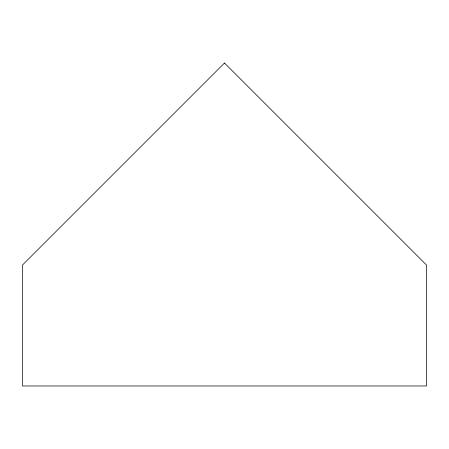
<?xml version="1.0" encoding="UTF-8"?>
<svg xmlns="http://www.w3.org/2000/svg" width="449" height="449" viewBox="0 0 449 449"><rect width="100%" height="100%" fill="white"/><g stroke="black" fill="none" stroke-linecap="round" stroke-linejoin="round"><path stroke-width="0.67" d="M224.5 63.028L22.45 265.078L22.45 385.972L426.55 385.972L426.55 265.078L224.5 63.028"/></g></svg>
